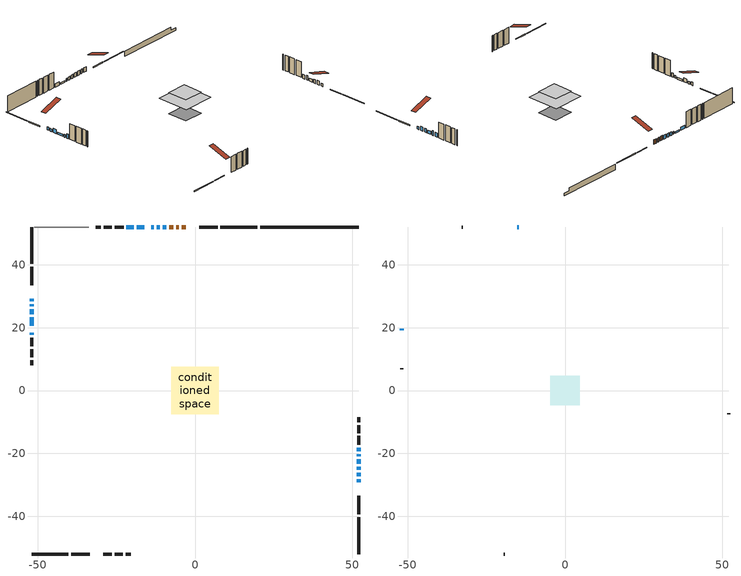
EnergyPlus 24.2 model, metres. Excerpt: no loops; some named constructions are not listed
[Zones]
conditioned space
 floor adiabatic (AdiabaticFloorConstruction): -7.52,-7.52 -7.52,7.52 7.52,7.52 7.52,-7.52 z5.49
 floor foundation (Slab1 construction): -4.72,-4.72 -4.72,4.72 4.72,4.72 4.72,-4.72 z-1.83
 wall outside (RimJoist1 construction): 19.88,52.05 8.1,52.05 / -52.05,-52.05 -40.28,-52.05 / -52.05,52.05 -52.05,40.28 / 52.05,-52.05 52.05,-40.28 z0.61:0.91
 wall outside (RimJoist3 construction): 7.17,52.05 1.32,52.05 / -39.35,-52.05 -33.49,-52.05 / -52.05,39.35 -52.05,33.49 / 52.05,-39.35 52.05,-33.49 z0.61:0.91
 wall outside (AdiabaticWallConstruction 1): -2.96,52.05 -4.24,52.05 / -5.17,52.05 -6.03,52.05 / -6.96,52.05 -8.18,52.05 z0.61:2.64
 wall outside (AdiabaticWallConstruction): 52.05,-29.21 52.05,-28.29 / -52.05,27.52 -52.05,26.75 z0.61:1.83; -52.05,29.21 -52.05,28.45 / -13.1,52.05 -13.86,52.05 z0.61:2.14; 52.05,-27.37 52.05,-26.15 / -9.1,52.05 -10.32,52.05 / -52.05,25.83 -52.05,24.3 / 52.05,-19.38 52.05,-18.16 z0.61:2.44; 52.05,-25.22 52.05,-24.3 / -11.25,52.05 -12.17,52.05 z0.61:2.29; 52.05,-23.37 52.05,-21.85 z0.61:1.98; -52.05,23.37 -52.05,20.63 z0.61:1.53; -16.17,52.05 -18.61,52.05 z0.61:1.22; 52.05,-20.92 52.05,-20.31 z0.61:2.74; -19.54,52.05 -21.83,52.05 z0.61:2.13; -52.05,18.32 -52.05,17.7 z0.61:2.59
 wall outside (Wall1 construction): -22.76,52.05 -25.52,52.05 / -29.21,-52.05 -26.44,-52.05 / -52.05,16.78 -52.05,14.01 / 52.05,-17.23 52.05,-14.47 z0.61:7.93
 wall outside (Wall2 construction): -26.45,52.05 -29.01,52.05 / -25.51,-52.05 -22.96,-52.05 / -52.05,13.08 -52.05,10.53 / 52.05,-13.54 52.05,-10.98 z0.61:7.93
 wall outside (Wall3 construction): -29.94,52.05 -31.54,52.05 / -22.03,-52.05 -20.42,-52.05 / -52.05,9.6 -52.05,7.99 / 52.05,-10.05 52.05,-8.45 z0.61:7.93
 wall foundation (FoundationWall1 construction): 20.8,52.05,-1.83 20.8,52.05,0.61 48.92,52.05,0.61 48.92,52.05,-0.66 52.05,52.05,-0.66 52.05,52.05,-1.83
 wall adiabatic (Wall5 construction): -33.75,52.05 -51.12,52.05 z0.61:7.93
 window (WindowConstruction 14): 52.05,-29.21 52.05,-28.29 z0.61:1.83
 window (WindowConstruction 4): -52.05,29.21 -52.05,28.45 z0.61:2.13
 window (WindowConstruction 5): 52.05,-27.37 52.05,-26.15 z0.61:2.44
 window (WindowConstruction 6): 52.05,-25.22 52.05,-24.3 z0.61:2.29
 window (WindowConstruction 7): -9.1,52.05 -10.32,52.05 z0.61:2.44
 window (WindowConstruction 8): -11.25,52.05 -12.17,52.05 z0.61:2.29
 window (WindowConstruction 9): -52.05,27.52 -52.05,26.76 z0.61:1.83
 window (WindowConstruction 10): -52.05,25.83 -52.05,24.3 z0.61:2.44
 window (WindowConstruction 11): 52.05,-23.37 52.05,-21.85 z0.61:1.98
 window (WindowConstruction 12): -13.1,52.05 -13.86,52.05 z0.61:2.13
 window (WindowConstruction 13): -52.05,23.37 -52.05,20.63 z0.61:1.52
 window (WindowConstruction 15): -16.17,52.05 -18.61,52.05 z0.61:1.22
 window (WindowConstruction): 52.05,-20.92 52.05,-20.31 z0.61:2.74
 window (WindowConstruction 1): 52.05,-19.38 52.05,-18.16 z0.61:2.44
 window (WindowConstruction 2): -19.54,52.05 -21.83,52.05 z0.61:2.13
 window (WindowConstruction 3): -52.05,18.32 -52.05,17.71 z0.61:2.59
 door (Door): -2.96,52.05 -4.24,52.05 z0.61:2.64
 door (Door 1): -5.17,52.05 -6.03,52.05 z0.61:2.64
 door (Door 2): -6.96,52.05 -8.18,52.05 z0.61:2.64
 ceiling adiabatic (AdiabaticFloorConstruction): 7.52,-7.52 7.52,7.52 -7.52,7.52 -7.52,-7.52 z5.49
attic - vented
 floor to conditioned space (Floor1 construction Reversed): -4.72,-4.72 -4.72,4.72 4.72,4.72 4.72,-4.72 z7.93
 wall outside (AdiabaticWallConstruction): -52.05,19.7 -52.05,19.24 / -14.79,52.05 -15.25,52.05 z0.61:1.83
 wall outside (Wall4 construction): -32.47,52.05 -32.82,52.05 / -19.49,-52.05 -19.14,-52.05 / -52.05,7.06 -52.05,6.71 / 52.05,-7.52 52.05,-7.17 z0.61:7.93
 window (WindowConstruction 16): -52.05,19.7 -52.05,19.24 z0.61:1.83
 window (WindowConstruction 17): -14.79,52.05 -15.24,52.05 z0.61:1.83
 roof outside (Roof1 construction): -2.03,52.05,7.93 -2.03,42.86,10.99 0.39,42.86,10.99 0.39,52.05,7.93; -30.14,-52.05,7.93 -30.14,-42.86,10.99 -32.56,-42.86,10.99 -32.56,-52.05,7.93; -52.05,30.14,7.93 -42.86,30.14,10.99 -42.86,32.56,10.99 -52.05,32.56,7.93; 52.05,-30.14,7.93 42.86,-30.14,10.99 42.86,-32.56,10.99 52.05,-32.56,7.93
[Material] Roughness=Rough; Thermal Absorptance=0.9
Name | Thickness {m} | Conductivity {W/m-K} | Density {kg/m3} | Specific Heat {J/kg-K} | Solar Absorptance | Visible Absorptance
ceiling stud and cavity | 0.1397 | 0.079977 | 65.682 | 1177.47 | 0.7 | 0.7
gypsum board | 0.0127 | 0.160291 | 801 | 837.4 | 0.6 | 0.6
[Construction]
Floor1 construction: ceiling stud and cavity, gypsum board
[EnergyManagementSystem:Program]
infil_program: Set p_m = 0.14; Set p_s = 0.22; Set s_m = 270; Set s_s = 370; Set z_m = 9.99744; Set z_s = 9.35490991635486; Set f_t = (((s_m/z_m)^p_m)*((z_s/s_s)^p_s)); Set Tdiff = tin_s-tout_s; Set dT = @Abs Tdiff; Set c = 0.0944; Set Cs = 0.1391; Set Cw = 0.1493; Set n = 0.65; Set sft = (f_t*0.54); Set temp1 = ((c*Cw)*((sft*site_vw_s)^(2*n)))^2; Set Qinf = (((c*Cs*(dT^n))^2)+temp1)^0.5; Set Qinf = (@Max Qinf 0); Set mech_vent_house_fan_sensible_load_act = 0.0; Set mech_vent_house_fan_latent_load_act = 0.0; Set OASupInPb = out_pb_s; Set OASupInTemp = tout_s; Set OASupInW = out_wt_s; Set OASupRho = (@RhoAirFnPbTdbW OASupInPb OASupInTemp OASupInW); Set OASupCp = (@CpAirFnW OASupInW); Set OASupInEnth = (@HFnTdbW OASupInTemp OASupInW); Set ZoneTemp = tin_s; Set ZoneW = win_s; Set ZoneCp = (@CpAirFnW ZoneW); Set ZoneAirEnth = (@HFnTdbW ZoneTemp ZoneW); Set mech_vent_house_fan_cfis_act = 0.0; Set QWHV_cfis_sup = 0.0; Set QWHV_cfis_suppl_sup = 0.0; Set QWHV_cfis_suppl_exh = 0.0; Set Qrange = 0; Set Qrange = Qrange + 0.075 * mech_vent_range_fan_0_sch_s; Set Qbath = 0; Set Qbath = Qbath + 0.066 * mech_vent_bath_fan_0_sch_s; Set Qbath = Qbath + 0.066 * mech_vent_bath_fan_1_sch_s; Set Qdryer = 0; Set Qdryer = Qdryer + 0.00308 * clothes_dryer_exhaust_0_sch_s; Set QWHV_sup = 0.0; Set QWHV_exh = 0.0; Set Qsupply = QWHV_sup + QWHV_cfis_sup + QWHV_cfis_suppl_sup; Set Qexhaust = Qrange + Qbath + Qdryer + QWHV_exh + QWHV_cfis_suppl_exh; Set Qfan = (@Max Qexhaust Qsupply); Set Qducts = 0; If Qducts < 0; Set Qsupply = Qsupply - Qducts; Else; Set Qexhaust = Qexhaust + Qducts; EndIf; Set Qfan_with_ducts = (@Max Qexhaust Qsupply); Set Qimb = (@Abs (Qsupply - Qexhaust)); If Qinf + Qimb > 0; Set Qtot = Qfan_with_ducts + (Qinf^2) / (Qinf + Qimb); Else; Set Qtot = Qfan_with_ducts; EndIf; Set Qinf_adj = Qtot - Qfan; Set infil_flow_act = Qinf_adj; Set infil_program_Qinf = Qinf_adj; Set infil_program_Qfan = Qfan; Set Qload = Qfan; Set Effectiveness_Sens = 0.0; Set Effectiveness_Lat = 0.0; Set Fan_MFR = Qload * OASupRho; Set ZoneInEnth = OASupInEnth; Set ZoneInTemp = OASupInTemp; Set FanTotalToCond = Fan_MFR * (ZoneInEnth - ZoneAirEnth); Set FanSensToCond = Fan_MFR * ZoneCp * (ZoneInTemp - ZoneTemp); Set FanLatToCond = FanTotalToCond - FanSensToCond; Set mech_vent_house_fan_sensible_load_act = mech_vent_house_fan_sensible_load_act + FanSensToCond; Set mech_vent_house_fan_latent_load_act = mech_vent_house_fan_latent_load_act + FanLatToCond
natural_vent_program: Set Tin = tin_s; Set Tout = tout_s; Set Wout = out_wt_s; Set Pbar = out_pb_s; Set Phiout = (@RhFnTdbWPb Tout Wout Pbar); Set MaxHR = 0.0115; Set Tnvsp = (htg_sp_s + clg_sp_s) / 2; Set NVavail = natural_vent_s; Set ClgSsnAvail = cool_season; Set Qnv = 0; Set Qwhf = 0; Set whole_house_fan_mix_act = 0; Set whole_house_fan_act = 0; If ((Wout < MaxHR) && (Tin > Tout) && (Tin > Tnvsp) && (ClgSsnAvail > 0)); Set WHF_Flow = 0; Set Adj = (Tin-Tnvsp)/(Tin-Tout); Set Adj = (@Min Adj 1); Set Adj = (@Max Adj 0); If (WHF_Flow > 0); Set Qwhf = WHF_Flow*Adj; Set whole_house_fan_mix_act = WHF_Flow*Adj; Set WHF_W = 0; Set whole_house_fan_act = WHF_W*Adj; ElseIf (NVavail > 0); Set NVArea = 0.0; Set Cs = 0.0003440786799498436; Set Cw = 4.342351817598323e-05; Set Tdiff = Tin-Tout; Set dT = (@Abs Tdiff); Set Vwind = site_vw_s; Set SGNV = NVArea*Adj*((((Cs*dT)+(Cw*(Vwind^2)))^0.5)/1000); Set MaxNV = 5.104446680892672; Set Qnv = (@Min SGNV MaxNV); EndIf; EndIf; Set natural_vent_flow_act = Qnv; Set whole_house_fan_flow_act = Qwhf; Set natural_vent_program_Qnv = Qnv; Set natural_vent_program_Qwhf = Qwhf
total_airflows_program: Set total_infil_flow_rate = 0; Set total_mechvent_flow_rate = 0; Set total_natvent_flow_rate = 0; Set total_whf_flow_rate = 0; Set total_infil_flow_rate = total_infil_flow_rate + (infil_program_Qinf * 1); Set total_mechvent_flow_rate = total_mechvent_flow_rate + (infil_program_Qfan * 1); Set total_natvent_flow_rate = total_natvent_flow_rate + (natural_vent_program_Qnv * 1); Set total_whf_flow_rate = total_whf_flow_rate + (natural_vent_program_Qwhf * 1)
total_loads_program: Set loads_htg_tot = 0; Set loads_clg_tot = 0; If htg_load_cond > 0; Set loads_htg_tot = loads_htg_tot + (htg_load_cond - clg_load_cond) * 1.0; EndIf; Set loads_htg_tot = (@Max loads_htg_tot 0); If clg_load_cond > 0; Set loads_clg_tot = loads_clg_tot + (clg_load_cond - htg_load_cond) * 0.0; EndIf; Set loads_clg_tot = (@Max loads_clg_tot 0)
unmet_hours_program: Set htg_unmet_hours = 0; Set clg_unmet_hours = 0; Set unit_htg_unmet_hours = 0; If ((DayOfYear >= 1) && (DayOfYear <= 365)); Set unit_htg_unmet_hours = unit_htg_unmet_hours + conditioned_space_htg_unmet_s; If unit_htg_unmet_hours > htg_unmet_hours; Set htg_unmet_hours = unit_htg_unmet_hours; EndIf; EndIf
water_heater_1_EC_adj: If WarmupFlag == 0; Set dhw_e_cons = water_heater_1_energy + water_heater_1_on_cycle_parasitic + water_heater_1_off_cycle_parasitic; Set water_heater_1_ec_adj_act = 0.0 * dhw_e_cons / 1; EndIf
water_heater_EC_adj: If WarmupFlag == 0; Set dhw_e_cons = water_heater_energy + water_heater_on_cycle_parasitic + water_heater_off_cycle_parasitic; Set water_heater_ec_adj_act = 0.0 * dhw_e_cons / 1; EndIf
[EnergyManagementSystem:ProgramCallingManager]
boiler_hydronic_pump_disaggregate_program_calling_manager: EndOfSystemTimestepBeforeHVACReporting; boiler_hydronic_pump_disaggregate_program
boiler_hydronic_pump_power_program_calling_manager: EndOfSystemTimestepBeforeHVACReporting; boiler_hydronic_pump_power_program
component_loads_program_calling_manager: EndOfZoneTimestepAfterZoneReporting; component_loads_program
fridge_schedule_program_calling_manager: BeginZoneTimestepAfterInitHeatBalance; fridge_schedule_program
infil_program_calling_manager: BeginZoneTimestepAfterInitHeatBalance; infil_program
natural_vent_program_calling_manager: BeginZoneTimestepAfterInitHeatBalance; natural_vent_program
total_airflows_program_calling_manager: EndOfZoneTimestepAfterZoneReporting; total_airflows_program
total_loads_program_calling_manager: EndOfZoneTimestepAfterZoneReporting; total_loads_program
unmet_hours_program_calling_manager: EndOfZoneTimestepBeforeZoneReporting; unmet_hours_program
water_heater_1_EC_adj_ProgramManager: EndOfSystemTimestepBeforeHVACReporting; water_heater_1_EC_adj
water_heater_EC_adj_ProgramManager: EndOfSystemTimestepBeforeHVACReporting; water_heater_EC_adj
[EnergyManagementSystem:OutputVariable] Type of Data in Variable=Summed
Name | EMS Variable | Update Frequency | EMS Program or Subroutine | Units
boiler hydronic pump disaggregate htg primary | boiler_hydronic_pump_primary_htg | SystemTimestep | boiler_hydronic_pump_disaggregate_program | J
loads_htg_tot_peakload_outvar; loads_htg_tot_annual_outvar; Energy Management System Output Variable 1; Energy Management System Output Variable 45 | loads_htg_tot | ZoneTimestep | total_loads_program | J
loads_clg_tot_peakload_outvar; loads_clg_tot_annual_outvar; Energy Management System Output Variable 2; Energy Management System Output Variable 46 | loads_clg_tot | ZoneTimestep | total_loads_program | J
htg_unmet_hours_annual_outvar; Energy Management System Output Variable 3 | htg_unmet_hours | ZoneTimestep | unmet_hours_program | hr
clg_unmet_hours_annual_outvar; Energy Management System Output Variable 4 | clg_unmet_hours | ZoneTimestep | unmet_hours_program | hr
loads_htg_roofs_annual_outvar; Energy Management System Output Variable 5 | loads_htg_roofs | ZoneTimestep | component_loads_program | J
loads_htg_ceilings_annual_outvar; Energy Management System Output Variable 6 | loads_htg_ceilings | ZoneTimestep | component_loads_program | J
loads_htg_walls_annual_outvar; Energy Management System Output Variable 7 | loads_htg_walls | ZoneTimestep | component_loads_program | J
loads_htg_rim_joists_annual_outvar; Energy Management System Output Variable 8 | loads_htg_rim_joists | ZoneTimestep | component_loads_program | J
loads_htg_foundation_walls_annual_outvar; Energy Management System Output Variable 9 | loads_htg_foundation_walls | ZoneTimestep | component_loads_program | J
loads_htg_doors_annual_outvar; Energy Management System Output Variable 10 | loads_htg_doors | ZoneTimestep | component_loads_program | J
loads_htg_windows_conduction_annual_outvar; Energy Management System Output Variable 11 | loads_htg_windows_conduction | ZoneTimestep | component_loads_program | J
loads_htg_windows_solar_annual_outvar; Energy Management System Output Variable 12 | loads_htg_windows_solar | ZoneTimestep | component_loads_program | J
loads_htg_skylights_conduction_annual_outvar; Energy Management System Output Variable 13 | loads_htg_skylights_conduction | ZoneTimestep | component_loads_program | J
loads_htg_skylights_solar_annual_outvar; Energy Management System Output Variable 14 | loads_htg_skylights_solar | ZoneTimestep | component_loads_program | J
loads_htg_floors_annual_outvar; Energy Management System Output Variable 15 | loads_htg_floors | ZoneTimestep | component_loads_program | J
loads_htg_slabs_annual_outvar; Energy Management System Output Variable 16 | loads_htg_slabs | ZoneTimestep | component_loads_program | J
loads_htg_internal_mass_annual_outvar; Energy Management System Output Variable 17 | loads_htg_internal_mass | ZoneTimestep | component_loads_program | J
loads_htg_infil_annual_outvar; Energy Management System Output Variable 18 | loads_htg_infil | ZoneTimestep | component_loads_program | J
loads_htg_natvent_annual_outvar; Energy Management System Output Variable 19 | loads_htg_natvent | ZoneTimestep | component_loads_program | J
loads_htg_mechvent_annual_outvar; Energy Management System Output Variable 20 | loads_htg_mechvent | ZoneTimestep | component_loads_program | J
loads_htg_whf_annual_outvar; Energy Management System Output Variable 21 | loads_htg_whf | ZoneTimestep | component_loads_program | J
loads_htg_ducts_annual_outvar; Energy Management System Output Variable 22 | loads_htg_ducts | ZoneTimestep | component_loads_program | J
loads_htg_intgains_annual_outvar; Energy Management System Output Variable 23 | loads_htg_intgains | ZoneTimestep | component_loads_program | J
loads_htg_lighting_annual_outvar; Energy Management System Output Variable 24 | loads_htg_lighting | ZoneTimestep | component_loads_program | J
loads_clg_roofs_annual_outvar; Energy Management System Output Variable 25 | loads_clg_roofs | ZoneTimestep | component_loads_program | J
loads_clg_ceilings_annual_outvar; Energy Management System Output Variable 26 | loads_clg_ceilings | ZoneTimestep | component_loads_program | J
loads_clg_walls_annual_outvar; Energy Management System Output Variable 27 | loads_clg_walls | ZoneTimestep | component_loads_program | J
loads_clg_rim_joists_annual_outvar; Energy Management System Output Variable 28 | loads_clg_rim_joists | ZoneTimestep | component_loads_program | J
loads_clg_foundation_walls_annual_outvar; Energy Management System Output Variable 29 | loads_clg_foundation_walls | ZoneTimestep | component_loads_program | J
loads_clg_doors_annual_outvar; Energy Management System Output Variable 30 | loads_clg_doors | ZoneTimestep | component_loads_program | J
loads_clg_windows_conduction_annual_outvar; Energy Management System Output Variable 31 | loads_clg_windows_conduction | ZoneTimestep | component_loads_program | J
loads_clg_windows_solar_annual_outvar; Energy Management System Output Variable 32 | loads_clg_windows_solar | ZoneTimestep | component_loads_program | J
loads_clg_skylights_conduction_annual_outvar; Energy Management System Output Variable 33 | loads_clg_skylights_conduction | ZoneTimestep | component_loads_program | J
loads_clg_skylights_solar_annual_outvar; Energy Management System Output Variable 34 | loads_clg_skylights_solar | ZoneTimestep | component_loads_program | J
loads_clg_floors_annual_outvar; Energy Management System Output Variable 35 | loads_clg_floors | ZoneTimestep | component_loads_program | J
loads_clg_slabs_annual_outvar; Energy Management System Output Variable 36 | loads_clg_slabs | ZoneTimestep | component_loads_program | J
loads_clg_internal_mass_annual_outvar; Energy Management System Output Variable 37 | loads_clg_internal_mass | ZoneTimestep | component_loads_program | J
loads_clg_infil_annual_outvar; Energy Management System Output Variable 38 | loads_clg_infil | ZoneTimestep | component_loads_program | J
loads_clg_natvent_annual_outvar; Energy Management System Output Variable 39 | loads_clg_natvent | ZoneTimestep | component_loads_program | J
loads_clg_mechvent_annual_outvar; Energy Management System Output Variable 40 | loads_clg_mechvent | ZoneTimestep | component_loads_program | J
loads_clg_whf_annual_outvar; Energy Management System Output Variable 41 | loads_clg_whf | ZoneTimestep | component_loads_program | J
loads_clg_ducts_annual_outvar; Energy Management System Output Variable 42 | loads_clg_ducts | ZoneTimestep | component_loads_program | J
loads_clg_intgains_annual_outvar; Energy Management System Output Variable 43 | loads_clg_intgains | ZoneTimestep | component_loads_program | J
loads_clg_lighting_annual_outvar; Energy Management System Output Variable 44 | loads_clg_lighting | ZoneTimestep | component_loads_program | J
[Schedule:Day:Interval]
interior lighting schedule day: No, 01:00, 0.108182, 04:00, 0.0901515, 05:00, 0.0991667, 06:00, 0.162273, 07:00, 0.270455, 08:00, 0.342576, 10:00, 0.369621, 11:00, 0.351591, 12:00, 0.333561, 13:00, 0.324545, 14:00, 0.31553, 15:00, 0.333561, 16:00, 0.369621, 17:00, 0.450758, 18:00, 0.585985, 19:00, 0.775303, 20:00, 0.955606, 21:00, 0.991667, 22:00, 0.712197, 23:00, 0.360606, 24:00, 0.162273
interior lighting schedule day 1: No, 01:00, 0.100909, 04:00, 0.0840909, 05:00, 0.0925, 06:00, 0.151364, 07:00, 0.252273, 08:00, 0.319545, 10:00, 0.344773, 11:00, 0.327955, 12:00, 0.311136, 13:00, 0.302727, 14:00, 0.294318, 15:00, 0.311136, 16:00, 0.344773, 17:00, 0.420455, 18:00, 0.546591, 19:00, 0.723182, 20:00, 0.891364, 21:00, 0.925, 22:00, 0.664318, 23:00, 0.336364, 24:00, 0.151364
interior lighting schedule day 2: No, 01:00, 0.0927273, 04:00, 0.0772727, 05:00, 0.085, 06:00, 0.139091, 07:00, 0.231818, 08:00, 0.293636, 10:00, 0.316818, 11:00, 0.301364, 12:00, 0.285909, 13:00, 0.278182, 14:00, 0.270455, 15:00, 0.285909, 16:00, 0.316818, 17:00, 0.386364, 18:00, 0.502273, 19:00, 0.664545, 20:00, 0.819091, 21:00, 0.85, 22:00, 0.610455, 23:00, 0.309091, 24:00, 0.139091
interior lighting schedule day 3: No, 01:00, 0.0845455, 04:00, 0.0704545, 05:00, 0.0775, 06:00, 0.126818, 07:00, 0.211364, 08:00, 0.267727, 10:00, 0.288864, 11:00, 0.274773, 12:00, 0.260682, 13:00, 0.253636, 14:00, 0.246591, 15:00, 0.260682, 16:00, 0.288864, 17:00, 0.352273, 18:00, 0.457955, 19:00, 0.605909, 20:00, 0.746818, 21:00, 0.775, 22:00, 0.556591, 23:00, 0.281818, 24:00, 0.126818
interior lighting schedule day 4: No, 01:00, 0.0763636, 04:00, 0.0636364, 05:00, 0.07, 06:00, 0.114545, 07:00, 0.190909, 08:00, 0.241818, 10:00, 0.260909, 11:00, 0.248182, 12:00, 0.235455, 13:00, 0.229091, 14:00, 0.222727, 15:00, 0.235455, 16:00, 0.260909, 17:00, 0.318182, 18:00, 0.413636, 19:00, 0.547273, 20:00, 0.674545, 21:00, 0.7, 22:00, 0.502727, 23:00, 0.254545, 24:00, 0.114545
interior lighting schedule day 5: No, 01:00, 0.0727273, 04:00, 0.0606061, 05:00, 0.0666667, 06:00, 0.109091, 07:00, 0.181818, 08:00, 0.230303, 10:00, 0.248485, 11:00, 0.236364, 12:00, 0.224242, 13:00, 0.218182, 14:00, 0.212121, 15:00, 0.224242, 16:00, 0.248485, 17:00, 0.30303, 18:00, 0.393939, 19:00, 0.521212, 20:00, 0.642424, 21:00, 0.666667, 22:00, 0.478788, 23:00, 0.242424, 24:00, 0.109091
interior lighting schedule day 6: No, 01:00, 0.0745455, 04:00, 0.0621212, 05:00, 0.0683333, 06:00, 0.111818, 07:00, 0.186364, 08:00, 0.236061, 10:00, 0.254697, 11:00, 0.242273, 12:00, 0.229848, 13:00, 0.223636, 14:00, 0.217424, 15:00, 0.229848, 16:00, 0.254697, 17:00, 0.310606, 18:00, 0.403788, 19:00, 0.534242, 20:00, 0.658485, 21:00, 0.683333, 22:00, 0.490758, 23:00, 0.248485, 24:00, 0.111818
interior lighting schedule day 7: No, 01:00, 0.08, 04:00, 0.0666667, 05:00, 0.0733333, 06:00, 0.12, 07:00, 0.2, 08:00, 0.253333, 10:00, 0.273333, 11:00, 0.26, 12:00, 0.246667, 13:00, 0.24, 14:00, 0.233333, 15:00, 0.246667, 16:00, 0.273333, 17:00, 0.333333, 18:00, 0.433333, 19:00, 0.573333, 20:00, 0.706667, 21:00, 0.733333, 22:00, 0.526667, 23:00, 0.266667, 24:00, 0.12
interior lighting schedule day 8: No, 01:00, 0.0890909, 04:00, 0.0742424, 05:00, 0.0816667, 06:00, 0.133636, 07:00, 0.222727, 08:00, 0.282121, 10:00, 0.304394, 11:00, 0.289545, 12:00, 0.274697, 13:00, 0.267273, 14:00, 0.259848, 15:00, 0.274697, 16:00, 0.304394, 17:00, 0.371212, 18:00, 0.482576, 19:00, 0.638485, 20:00, 0.78697, 21:00, 0.816667, 22:00, 0.586515, 23:00, 0.29697, 24:00, 0.133636
interior lighting schedule day 9: No, 01:00, 0.0972727, 04:00, 0.0810606, 05:00, 0.0891667, 06:00, 0.145909, 07:00, 0.243182, 08:00, 0.30803, 10:00, 0.332348, 11:00, 0.316136, 12:00, 0.299924, 13:00, 0.291818, 14:00, 0.283712, 15:00, 0.299924, 16:00, 0.332348, 17:00, 0.405303, 18:00, 0.526894, 19:00, 0.697121, 20:00, 0.859242, 21:00, 0.891667, 22:00, 0.640379, 23:00, 0.324242, 24:00, 0.145909
interior lighting schedule day 10: No, 01:00, 0.105455, 04:00, 0.0878788, 05:00, 0.0966667, 06:00, 0.158182, 07:00, 0.263636, 08:00, 0.333939, 10:00, 0.360303, 11:00, 0.342727, 12:00, 0.325152, 13:00, 0.316364, 14:00, 0.307576, 15:00, 0.325152, 16:00, 0.360303, 17:00, 0.439394, 18:00, 0.571212, 19:00, 0.755758, 20:00, 0.931515, 21:00, 0.966667, 22:00, 0.694242, 23:00, 0.351515, 24:00, 0.158182
interior lighting schedule day 11: No, 01:00, 0.109091, 04:00, 0.0909091, 05:00, 0.1, 06:00, 0.163636, 07:00, 0.272727, 08:00, 0.345455, 10:00, 0.372727, 11:00, 0.354545, 12:00, 0.336364, 13:00, 0.327273, 14:00, 0.318182, 15:00, 0.336364, 16:00, 0.372727, 17:00, 0.454545, 18:00, 0.590909, 19:00, 0.781818, 20:00, 0.963636, 21:00, 1, 22:00, 0.718182, 23:00, 0.363636, 24:00, 0.163636
interior lighting schedule default day; occupants schedule default day; clothes dryer schedule default day; cooking range schedule default day; mech vent bath fan 0 schedule default day; mech vent bath fan 1 schedule default day; mech vent range fan 0 schedule default day; misc plug loads schedule default day; general water use schedule default day; clothes dryer exhaust 0 schedule default day; cooling season schedule day; cooling season schedule day 2; cooling season schedule default day; exterior lighting schedule default day; natural vent schedule default day: No, 24:00, 0
occupants schedule day: No, 05:00, 0.426829, 06:00, 0.719512, 07:00, 1, 08:00, 0.670732, 09:00, 0.329268, 14:00, 0.170732, 15:00, 0.231707, 16:00, 0.329268, 17:00, 0.5, 18:00, 0.670732, 19:00, 0.829268, 21:00, 1, 22:00, 0.853659, 23:00, 0.646341, 24:00, 0.426829
clothes dryer schedule day; clothes dryer exhaust 0 schedule day: No, 01:00, 0.123457, 02:00, 0.0740741, 03:00, 0.0493827, 04:00, 0.0246914, 05:00, 0.0493827, 06:00, 0.0740741, 07:00, 0.197531, 08:00, 0.395062, 09:00, 0.592593, 10:00, 0.839506, 11:00, 0.962963, 12:00, 1, 13:00, 0.91358, 14:00, 0.82716, 15:00, 0.716049, 16:00, 0.753086, 17:00, 0.679012, 18:00, 0.666667, 20:00, 0.62963, 21:00, 0.641975, 22:00, 0.666667, 23:00, 0.54321, 24:00, 0.296296
cooking range schedule day: No, 05:00, 0.0597015, 06:00, 0.11194, 07:00, 0.171642, 08:00, 0.291045, 11:00, 0.343284, 12:00, 0.402985, 13:00, 0.462687, 14:00, 0.343284, 15:00, 0.291045, 16:00, 0.402985, 17:00, 0.567164, 18:00, 1, 19:00, 0.850746, 20:00, 0.432836, 21:00, 0.291045, 22:00, 0.231343, 23:00, 0.171642, 24:00, 0.11194
mech vent bath fan 0 schedule day; mech vent bath fan 1 schedule day: No, 07:00, 0, 08:00, 1, 09:00, 0.2, 24:00, 0
mech vent range fan 0 schedule day: No, 18:00, 0, 19:00, 1, 20:00, 0.2, 24:00, 0
misc plug loads schedule day: No, 06:00, 0.705882, 07:00, 0.745098, 08:00, 0.803922, 15:00, 0.823529, 16:00, 0.862745, 17:00, 0.921569, 18:00, 0.980392, 19:00, 1, 20:00, 0.980392, 21:00, 0.941176, 22:00, 0.862745, 23:00, 0.784314, 24:00, 0.72549
general water use schedule day: No, 01:00, 0.315068, 03:00, 0.287671, 04:00, 0.342466, 05:00, 0.369863, 06:00, 0.520548, 07:00, 0.60274, 08:00, 0.534247, 10:00, 0.506849, 11:00, 0.465753, 14:00, 0.479452, 15:00, 0.534247, 16:00, 0.589041, 17:00, 0.69863, 18:00, 0.876712, 19:00, 0.890411, 20:00, 0.986301, 21:00, 1, 22:00, 0.863014, 23:00, 0.616438, 24:00, 0.465753
cooling season schedule day 1: No, 24:00, 1
exterior lighting schedule day: No, 01:00, 0.566667, 03:00, 0.524167, 05:00, 0.495833, 06:00, 0.5525, 07:00, 0.623333, 08:00, 0.580833, 09:00, 0.439167, 10:00, 0.354167, 12:00, 0.34, 13:00, 0.354167, 14:00, 0.396667, 15:00, 0.425, 16:00, 0.495833, 17:00, 0.623333, 18:00, 0.793333, 19:00, 0.906667, 20:00, 0.963333, 21:00, 0.991667, 22:00, 0.920833, 23:00, 0.793333, 24:00, 0.665833
exterior lighting schedule day 1: No, 01:00, 0.528571, 03:00, 0.488929, 05:00, 0.4625, 06:00, 0.515357, 07:00, 0.581429, 08:00, 0.541786, 09:00, 0.409643, 10:00, 0.330357, 12:00, 0.317143, 13:00, 0.330357, 14:00, 0.37, 15:00, 0.396429, 16:00, 0.4625, 17:00, 0.581429, 18:00, 0.74, 19:00, 0.845714, 20:00, 0.898571, 21:00, 0.925, 22:00, 0.858929, 23:00, 0.74, 24:00, 0.621071
exterior lighting schedule day 10: No, 01:00, 0.552381, 03:00, 0.510952, 05:00, 0.483333, 06:00, 0.538571, 07:00, 0.607619, 08:00, 0.56619, 09:00, 0.428095, 10:00, 0.345238, 12:00, 0.331429, 13:00, 0.345238, 14:00, 0.386667, 15:00, 0.414286, 16:00, 0.483333, 17:00, 0.607619, 18:00, 0.773333, 19:00, 0.88381, 20:00, 0.939048, 21:00, 0.966667, 22:00, 0.897619, 23:00, 0.773333, 24:00, 0.649048
exterior lighting schedule day 11: No, 01:00, 0.571429, 03:00, 0.528571, 05:00, 0.5, 06:00, 0.557143, 07:00, 0.628571, 08:00, 0.585714, 09:00, 0.442857, 10:00, 0.357143, 12:00, 0.342857, 13:00, 0.357143, 14:00, 0.4, 15:00, 0.428571, 16:00, 0.5, 17:00, 0.628571, 18:00, 0.8, 19:00, 0.914286, 20:00, 0.971429, 21:00, 1, 22:00, 0.928571, 23:00, 0.8, 24:00, 0.671429
exterior lighting schedule day 2: No, 01:00, 0.485714, 03:00, 0.449286, 05:00, 0.425, 06:00, 0.473571, 07:00, 0.534286, 08:00, 0.497857, 09:00, 0.376429, 10:00, 0.303571, 12:00, 0.291429, 13:00, 0.303571, 14:00, 0.34, 15:00, 0.364286, 16:00, 0.425, 17:00, 0.534286, 18:00, 0.68, 19:00, 0.777143, 20:00, 0.825714, 21:00, 0.85, 22:00, 0.789286, 23:00, 0.68, 24:00, 0.570714
exterior lighting schedule day 3: No, 01:00, 0.442857, 03:00, 0.409643, 05:00, 0.3875, 06:00, 0.431786, 07:00, 0.487143, 08:00, 0.453929, 09:00, 0.343214, 10:00, 0.276786, 12:00, 0.265714, 13:00, 0.276786, 14:00, 0.31, 15:00, 0.332143, 16:00, 0.3875, 17:00, 0.487143, 18:00, 0.62, 19:00, 0.708571, 20:00, 0.752857, 21:00, 0.775, 22:00, 0.719643, 23:00, 0.62, 24:00, 0.520357
exterior lighting schedule day 4: No, 01:00, 0.4, 03:00, 0.37, 05:00, 0.35, 06:00, 0.39, 07:00, 0.44, 08:00, 0.41, 09:00, 0.31, 10:00, 0.25, 12:00, 0.24, 13:00, 0.25, 14:00, 0.28, 15:00, 0.3, 16:00, 0.35, 17:00, 0.44, 18:00, 0.56, 19:00, 0.64, 20:00, 0.68, 21:00, 0.7, 22:00, 0.65, 23:00, 0.56, 24:00, 0.47
exterior lighting schedule day 5: No, 01:00, 0.380952, 03:00, 0.352381, 05:00, 0.333333, 06:00, 0.371429, 07:00, 0.419048, 08:00, 0.390476, 09:00, 0.295238, 10:00, 0.238095, 12:00, 0.228571, 13:00, 0.238095, 14:00, 0.266667, 15:00, 0.285714, 16:00, 0.333333, 17:00, 0.419048, 18:00, 0.533333, 19:00, 0.609524, 20:00, 0.647619, 21:00, 0.666667, 22:00, 0.619048, 23:00, 0.533333, 24:00, 0.447619
exterior lighting schedule day 6: No, 01:00, 0.390476, 03:00, 0.36119, 05:00, 0.341667, 06:00, 0.380714, 07:00, 0.429524, 08:00, 0.400238, 09:00, 0.302619, 10:00, 0.244048, 12:00, 0.234286, 13:00, 0.244048, 14:00, 0.273333, 15:00, 0.292857, 16:00, 0.341667, 17:00, 0.429524, 18:00, 0.546667, 19:00, 0.624762, 20:00, 0.66381, 21:00, 0.683333, 22:00, 0.634524, 23:00, 0.546667, 24:00, 0.45881
exterior lighting schedule day 7: No, 01:00, 0.419048, 03:00, 0.387619, 05:00, 0.366667, 06:00, 0.408571, 07:00, 0.460952, 08:00, 0.429524, 09:00, 0.324762, 10:00, 0.261905, 12:00, 0.251429, 13:00, 0.261905, 14:00, 0.293333, 15:00, 0.314286, 16:00, 0.366667, 17:00, 0.460952, 18:00, 0.586667, 19:00, 0.670476, 20:00, 0.712381, 21:00, 0.733333, 22:00, 0.680952, 23:00, 0.586667, 24:00, 0.492381
exterior lighting schedule day 8: No, 01:00, 0.466667, 03:00, 0.431667, 05:00, 0.408333, 06:00, 0.455, 07:00, 0.513333, 08:00, 0.478333, 09:00, 0.361667, 10:00, 0.291667, 12:00, 0.28, 13:00, 0.291667, 14:00, 0.326667, 15:00, 0.35, 16:00, 0.408333, 17:00, 0.513333, 18:00, 0.653333, 19:00, 0.746667, 20:00, 0.793333, 21:00, 0.816667, 22:00, 0.758333, 23:00, 0.653333, 24:00, 0.548333
exterior lighting schedule day 9: No, 01:00, 0.509524, 03:00, 0.47131, 05:00, 0.445833, 06:00, 0.496786, 07:00, 0.560476, 08:00, 0.522262, 09:00, 0.394881, 10:00, 0.318452, 12:00, 0.305714, 13:00, 0.318452, 14:00, 0.356667, 15:00, 0.382143, 16:00, 0.445833, 17:00, 0.560476, 18:00, 0.713333, 19:00, 0.815238, 20:00, 0.86619, 21:00, 0.891667, 22:00, 0.827976, 23:00, 0.713333, 24:00, 0.59869
[Schedule:Week:Daily]
clothes dryer exhaust 0 schedule Week Rule - Jan1-Dec31: clothes dryer exhaust 0 schedule day, clothes dryer exhaust 0 schedule day, clothes dryer exhaust 0 schedule day, clothes dryer exhaust 0 schedule day, clothes dryer exhaust 0 schedule day, clothes dryer exhaust 0 schedule day, clothes dryer exhaust 0 schedule day, clothes dryer exhaust 0 schedule default day, clothes dryer exhaust 0 schedule default day, clothes dryer exhaust 0 schedule default day, clothes dryer exhaust 0 schedule default day, clothes dryer exhaust 0 schedule default day
cooling season schedule Week Rule - Jan1-Apr28: cooling season schedule day, cooling season schedule day, cooling season schedule day, cooling season schedule day, cooling season schedule day, cooling season schedule day, cooling season schedule day, cooling season schedule default day, cooling season schedule default day, cooling season schedule default day, cooling season schedule default day, cooling season schedule default day
cooling season schedule Week Rule - Apr29-May5: cooling season schedule day, cooling season schedule day, cooling season schedule day 1, cooling season schedule day 1, cooling season schedule day 1, cooling season schedule day 1, cooling season schedule day 1, cooling season schedule default day, cooling season schedule default day, cooling season schedule default day, cooling season schedule default day, cooling season schedule default day
cooling season schedule Week Rule - May6-Sep29: cooling season schedule day 1, cooling season schedule day 1, cooling season schedule day 1, cooling season schedule day 1, cooling season schedule day 1, cooling season schedule day 1, cooling season schedule day 1, cooling season schedule default day, cooling season schedule default day, cooling season schedule default day, cooling season schedule default day, cooling season schedule default day
cooling season schedule Week Rule - Sep30-Oct6: cooling season schedule day 1, cooling season schedule day 2, cooling season schedule day 2, cooling season schedule day 2, cooling season schedule day 2, cooling season schedule day 2, cooling season schedule day 2, cooling season schedule default day, cooling season schedule default day, cooling season schedule default day, cooling season schedule default day, cooling season schedule default day
cooling season schedule Week Rule - Oct7-Dec31: cooling season schedule day 2, cooling season schedule day 2, cooling season schedule day 2, cooling season schedule day 2, cooling season schedule day 2, cooling season schedule day 2, cooling season schedule day 2, cooling season schedule default day, cooling season schedule default day, cooling season schedule default day, cooling season schedule default day, cooling season schedule default day
exterior lighting schedule Week Rule - Jun3-Jun30: exterior lighting schedule day 5, exterior lighting schedule day 5, exterior lighting schedule day 5, exterior lighting schedule day 5, exterior lighting schedule day 5, exterior lighting schedule day 5, exterior lighting schedule day 5, exterior lighting schedule default day, exterior lighting schedule default day, exterior lighting schedule default day, exterior lighting schedule default day, exterior lighting schedule default day
exterior lighting schedule Week Rule - Jul1-Jul28: exterior lighting schedule day 6, exterior lighting schedule day 6, exterior lighting schedule day 6, exterior lighting schedule day 6, exterior lighting schedule day 6, exterior lighting schedule day 6, exterior lighting schedule day 6, exterior lighting schedule default day, exterior lighting schedule default day, exterior lighting schedule default day, exterior lighting schedule default day, exterior lighting schedule default day
exterior lighting schedule Week Rule - Jul29-Aug4: exterior lighting schedule day 6, exterior lighting schedule day 6, exterior lighting schedule day 6, exterior lighting schedule day 7, exterior lighting schedule day 7, exterior lighting schedule day 7, exterior lighting schedule day 7, exterior lighting schedule default day, exterior lighting schedule default day, exterior lighting schedule default day, exterior lighting schedule default day, exterior lighting schedule default day
exterior lighting schedule Week Rule - Aug5-Aug25: exterior lighting schedule day 7, exterior lighting schedule day 7, exterior lighting schedule day 7, exterior lighting schedule day 7, exterior lighting schedule day 7, exterior lighting schedule day 7, exterior lighting schedule day 7, exterior lighting schedule default day, exterior lighting schedule default day, exterior lighting schedule default day, exterior lighting schedule default day, exterior lighting schedule default day
exterior lighting schedule Week Rule - Aug26-Sep1: exterior lighting schedule day 7, exterior lighting schedule day 7, exterior lighting schedule day 7, exterior lighting schedule day 7, exterior lighting schedule day 7, exterior lighting schedule day 7, exterior lighting schedule day 8, exterior lighting schedule default day, exterior lighting schedule default day, exterior lighting schedule default day, exterior lighting schedule default day, exterior lighting schedule default day
exterior lighting schedule Week Rule - Sep2-Sep29: exterior lighting schedule day 8, exterior lighting schedule day 8, exterior lighting schedule day 8, exterior lighting schedule day 8, exterior lighting schedule day 8, exterior lighting schedule day 8, exterior lighting schedule day 8, exterior lighting schedule default day, exterior lighting schedule default day, exterior lighting schedule default day, exterior lighting schedule default day, exterior lighting schedule default day
exterior lighting schedule Week Rule - Sep30-Oct6: exterior lighting schedule day 8, exterior lighting schedule day 9, exterior lighting schedule day 9, exterior lighting schedule day 9, exterior lighting schedule day 9, exterior lighting schedule day 9, exterior lighting schedule day 9, exterior lighting schedule default day, exterior lighting schedule default day, exterior lighting schedule default day, exterior lighting schedule default day, exterior lighting schedule default day
exterior lighting schedule Week Rule - Oct7-Oct27: exterior lighting schedule day 9, exterior lighting schedule day 9, exterior lighting schedule day 9, exterior lighting schedule day 9, exterior lighting schedule day 9, exterior lighting schedule day 9, exterior lighting schedule day 9, exterior lighting schedule default day, exterior lighting schedule default day, exterior lighting schedule default day, exterior lighting schedule default day, exterior lighting schedule default day
exterior lighting schedule Week Rule - Oct28-Nov3: exterior lighting schedule day 9, exterior lighting schedule day 9, exterior lighting schedule day 9, exterior lighting schedule day 9, exterior lighting schedule day 10, exterior lighting schedule day 10, exterior lighting schedule day 10, exterior lighting schedule default day, exterior lighting schedule default day, exterior lighting schedule default day, exterior lighting schedule default day, exterior lighting schedule default day
exterior lighting schedule Week Rule - Nov4-Nov24: exterior lighting schedule day 10, exterior lighting schedule day 10, exterior lighting schedule day 10, exterior lighting schedule day 10, exterior lighting schedule day 10, exterior lighting schedule day 10, exterior lighting schedule day 10, exterior lighting schedule default day, exterior lighting schedule default day, exterior lighting schedule default day, exterior lighting schedule default day, exterior lighting schedule default day
exterior lighting schedule Week Rule - Nov25-Dec1: exterior lighting schedule day 10, exterior lighting schedule day 10, exterior lighting schedule day 10, exterior lighting schedule day 10, exterior lighting schedule day 10, exterior lighting schedule day 10, exterior lighting schedule day 11, exterior lighting schedule default day, exterior lighting schedule default day, exterior lighting schedule default day, exterior lighting schedule default day, exterior lighting schedule default day
exterior lighting schedule Week Rule - Dec2-Dec31: exterior lighting schedule day 11, exterior lighting schedule day 11, exterior lighting schedule day 11, exterior lighting schedule day 11, exterior lighting schedule day 11, exterior lighting schedule day 11, exterior lighting schedule day 11, exterior lighting schedule default day, exterior lighting schedule default day, exterior lighting schedule default day, exterior lighting schedule default day, exterior lighting schedule default day
natural vent schedule Week Rule - Jan1-Dec31: natural vent schedule default day, natural vent schedule default day, natural vent schedule default day, natural vent schedule default day, natural vent schedule default day, natural vent schedule default day, natural vent schedule default day, natural vent schedule default day, natural vent schedule default day, natural vent schedule default day, natural vent schedule default day, natural vent schedule default day
[Schedule:Year]
clothes dryer exhaust 0 schedule: clothes dryer exhaust 0 schedule Week Rule - Jan1-Dec31, 1, 1, 12, 31
cooling season schedule: cooling season schedule Week Rule - Jan1-Apr28, 1, 1, 4, 28, cooling season schedule Week Rule - Apr29-May5, 4, 29, 5, 5, cooling season schedule Week Rule - May6-Sep29, 5, 6, 9, 29, cooling season schedule Week Rule - Sep30-Oct6, 9, 30, 10, 6, cooling season schedule Week Rule - Oct7-Dec31, 10, 7, 12, 31
natural vent schedule: natural vent schedule Week Rule - Jan1-Dec31, 1, 1, 12, 31
